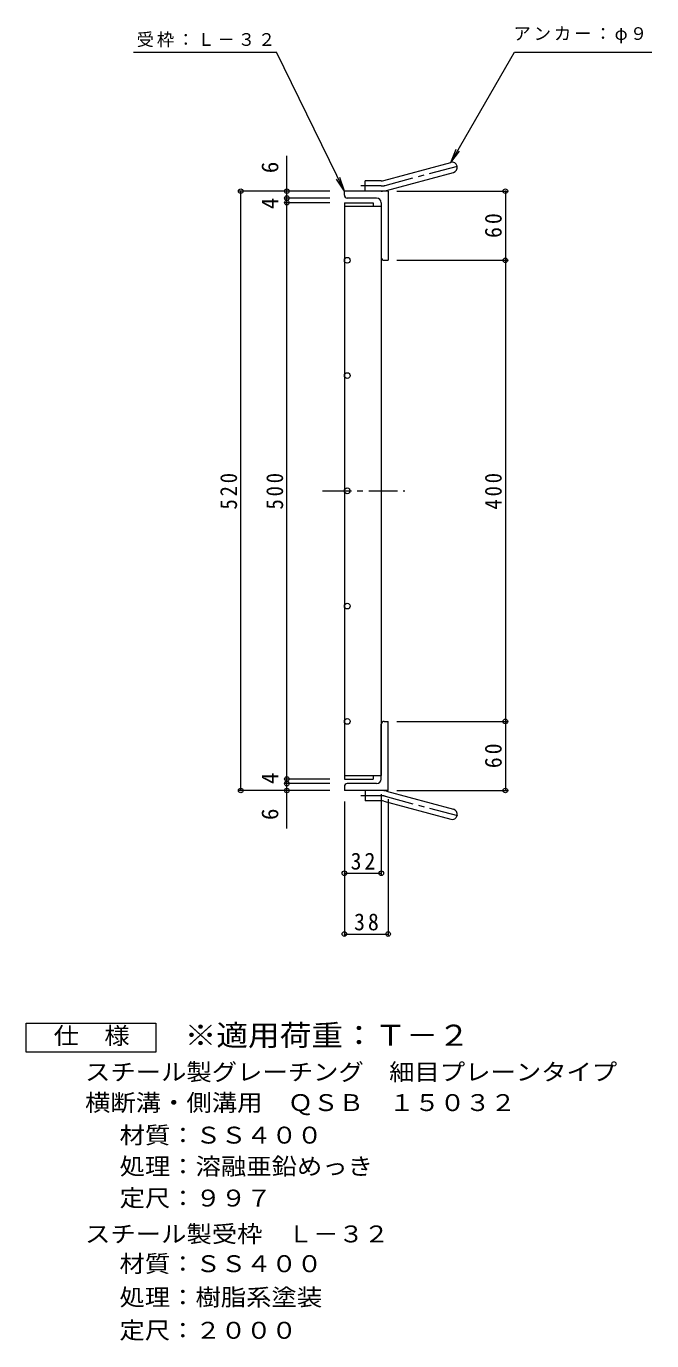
# Model space of a CAD drawing. Units: millimetres, scale not verified. Extents: x -902 to 869, y -687 to 662.
# Drawn here: x 326 to 869, y -550 to 591 of the extents above; entities that cross this region are included whole.
import ezdxf
from ezdxf.enums import TextEntityAlignment as Align

# ---------------------------------------------------------------- set-up
doc = ezdxf.new("R2010")
doc.units = ezdxf.units.MM
doc.header["$LTSCALE"] = 5
doc.header["$PDMODE"] = 32
doc.header["$PDSIZE"] = 4
doc.linetypes.add('CHAIN1', pattern=[8, 5, -1, 1, -1])
for name, color, linetype, lineweight in [('A-1_ピット', 2, 'Continuous', 9), ('A-2_蓋', 3, 'Continuous', 9), ('A-4_寸法', 7, 'Continuous', 9), ('F-4_F-4ﾚｲﾔ', 2, 'Continuous', 9)]:
    doc.layers.add(name, color=color, linetype=linetype, lineweight=lineweight)
doc.layers.add('F-5_F-5ﾚｲﾔ', color=2, linetype='Continuous')
doc.styles.add('ＭＳ ゴシック', font='')
doc.styles.get('ＭＳ ゴシック').set_extended_font_data('MS Gothic')

msp = doc.modelspace()

# ---------------------------------------------------------------- linework, layer by layer
at = {"layer": 'A-1_ピット'}
for p, q in [((636.195, 456.811), (694.386, 472.403)), ((620.05, 447.504), (620.05, 456.504)), ((633.866, 456.504), (620.05, 456.504)), ((638.524, 448.117), (696.715, 463.71)), ((602.05, 444.004), (602.05, 447.504)), ((640.051, 447.504), (602.05, 447.504)), ((640.051, 447.504), (640.051, 387.504)), ((630.051, 441.504), (604.551, 441.504)), ((634.051, 437.504), (634.051, 390.004)), ((636.551, 387.504), (640.051, 387.504)), ((634.051, -62.496), (634.051, -14.996)), ((636.551, -12.496), (640.051, -12.496)), ((640.051, -72.496), (640.051, -12.496)), ((630.051, -66.496), (604.551, -66.496)), ((602.05, -68.996), (602.05, -72.496)), ((640.051, -72.496), (602.05, -72.496)), ((620.05, -72.496), (620.05, -81.496)), ((638.524, -73.11), (696.715, -88.702)), ((633.866, -81.496), (620.05, -81.496)), ((636.195, -81.803), (694.386, -97.395))]:
    msp.add_line(p, q, dxfattribs=at)
at = {"layer": 'A-1_ピット', "linetype": 'CHAIN1'}
for p, q in [((637.359, 452.464), (702.526, 469.925)), ((633.866, 452.004), (616.246, 452.004)), ((633.866, -76.996), (616.246, -76.996)), ((637.359, -77.457), (702.526, -94.918))]:
    msp.add_line(p, q, dxfattribs=at)
at = {"layer": 'A-1_ピット'}
for centre, radius, start, end in [((695.551, 468.056), 4.5, 285.00014, 104.99991), ((633.866, 465.504), 9, 270, 285.00002), ((633.866, 465.504), 18, 270, 285), ((604.551, 444.004), 2.5, 180, 270), ((630.051, 437.504), 4, 0, 90), ((636.551, 390.004), 2.5, 180, 270), ((636.551, -14.996), 2.5, 90, 180), ((604.551, -68.996), 2.5, 90, 180), ((630.051, -62.496), 4, 270, 0), ((633.866, -90.496), 18, 75, 90), ((633.866, -90.496), 9, 74.99998, 90), ((695.551, -93.049), 4.5, 255.00009, 74.99986)]:
    msp.add_arc(centre, radius, start, end, dxfattribs=at)
at = {"layer": 'A-1_ピット', "linetype": 'CHAIN1'}
for centre, start, end in [((633.866, 465.504), 270, 284.99995), ((633.866, -90.496), 75.00005, 90)]:
    msp.add_arc(centre, 13.5, start, end, dxfattribs=at)
at = {"layer": 'A-2_蓋'}
for p, q in [((602.05, 437.504), (602.05, -62.496)), ((602.05, 437.504), (627.05, 437.504)), ((602.05, 434.504), (634.05, 434.504)), ((627.05, 437.504), (627.05, 434.504)), ((634.05, 434.504), (634.05, -59.496)), ((602.05, -59.496), (634.05, -59.496)), ((602.05, -62.496), (627.05, -62.496)), ((627.05, -59.496), (627.05, -62.496))]:
    msp.add_line(p, q, dxfattribs=at)
at = {"layer": 'A-2_蓋', "linetype": 'CHAIN1'}
msp.add_line((583.151, 187.504), (654.438, 187.504), dxfattribs=at)
at = {"layer": 'A-2_蓋'}
for centre in [(604.55, 387.504), (604.55, 287.504), (604.55, 187.504), (604.55, 87.504), (604.55, -12.496)]:
    msp.add_circle(centre, 2.5, dxfattribs=at)
at = {"layer": 'A-4_寸法'}
for p, q in [((418.833, 568.044), (543.132, 568.044)), ((602.05, 447.504), (543.132, 568.044)), ((694.386, 472.403), (749.604, 568.044)), ((749.604, 568.044), (868.834, 568.044)), ((694.386, 472.403), (699.169, 483.951)), ((694.386, 472.403), (701.995, 482.32)), ((552.05, -105.434), (552.05, 478.26)), ((602.05, 447.504), (595.142, 457.922)), ((602.05, 447.504), (598.074, 459.355)), ((589.55, 447.504), (510.55, 447.504)), ((512.05, -72.496), (512.05, 447.504)), ((647.551, 447.504), (743.28, 447.504)), ((741.78, 447.504), (741.78, 387.504)), ((589.55, 441.504), (550.55, 441.504)), ((589.55, 437.504), (550.55, 437.504)), ((647.551, 387.504), (743.28, 387.504)), ((741.78, 387.504), (741.78, -12.496)), ((647.551, -12.496), (743.28, -12.496)), ((741.78, -12.496), (741.78, -72.496)), ((589.55, -62.496), (550.55, -62.496)), ((589.55, -66.496), (550.55, -66.496)), ((589.55, -72.496), (510.55, -72.496)), ((634.05, -75.596), (634.05, -145.788)), ((647.551, -72.496), (743.28, -72.496)), ((602.05, -81.996), (602.05, -198.49)), ((640.051, -79.996), (640.051, -198.49)), ((602.05, -144.288), (634.05, -144.288)), ((602.05, -196.99), (640.051, -196.99))]:
    msp.add_line(p, q, dxfattribs=at)
for p in [(512.05, 447.504), (552.05, 447.504), (741.78, 447.504), (552.05, 441.504), (552.05, 437.504), (741.78, 387.504), (741.78, -12.496), (552.05, -62.496), (552.05, -66.496), (512.05, -72.496), (552.05, -72.496), (741.78, -72.496), (602.05, -144.288), (634.05, -144.288), (602.05, -196.99), (640.051, -196.99)]:
    msp.add_point(p, dxfattribs=at)
at = {"layer": 'F-4_F-4ﾚｲﾔ'}
msp.add_lwpolyline([(325.892, -299.454), (325.892, -274.454), (438.392, -274.454), (438.392, -299.454)], close=True, dxfattribs=at)

# ---------------------------------------------------------------- texts
at = {"layer": 'A-4_寸法', "color": 2, "style": 'ＭＳ ゴシック'}
for s, p in [('6', (549.05, 463.093)), ('4', (549.05, 431.877)), ('4', (549.05, -66.87)), ('6', (549.05, -98.085))]:
    msp.add_text(s, height=14.66, rotation=90, dxfattribs=at).set_placement(p, align=Align.BOTTOM_LEFT)
at = {"layer": 'A-4_寸法', "char_height": 11, "attachment_point": 7, "style": 'ＭＳ ゴシック'}
for s, insert in [('\\T1.17;受枠：Ｌ－３２', (421.74, 572.369)), ('\\T1.17;アンカー：φ９', (748.834, 575.737))]:
    msp.add_mtext(s, dxfattribs=dict(at, insert=insert))
at = {"layer": 'A-4_寸法', "color": 2, "char_height": 14.66, "attachment_point": 7, "rotation": 90, "style": 'ＭＳ ゴシック'}
for s, insert in [('\\T1.27;\\W0.95;60', (738.78, 406.879)), ('\\T1.27;\\W0.9;520', (509.05, 171.254)), ('\\T1.27;\\W0.9;500', (549.05, 171.254)), ('\\T1.27;\\W0.9;400', (738.78, 171.254)), ('\\T1.27;\\W0.95;60', (738.78, -53.121))]:
    msp.add_mtext(s, dxfattribs=dict(at, insert=insert))
at = {"layer": 'A-4_寸法', "color": 2, "char_height": 14.66, "attachment_point": 7, "style": 'ＭＳ ゴシック'}
for s, insert in [('\\T1.27;\\W0.95;32', (607.425, -141.288)), ('\\T1.27;\\W0.95;38', (610.426, -193.99))]:
    msp.add_mtext(s, dxfattribs=dict(at, insert=insert))
at = {"layer": 'F-4_F-4ﾚｲﾔ', "style": 'ＭＳ ゴシック', "width": 1.1}
for s, p in [('仕\u3000様', (349.642, -296.954)), ('スチール製グレーチング\u3000細目プレーンタイプ', (376.937, -328.414)), ('横断溝・側溝用\u3000ＱＳＢ\u3000１５０３２', (376.937, -354.973)), ('材質：ＳＳ４００', (406.914, -383.19)), ('処理：溶融亜鉛めっき', (406.914, -410.243)), ('定尺：９９７', (406.914, -437.78)), ('スチール製受枠\u3000Ｌ－３２', (376.949, -468.923)), ('処理：樹脂系塗装', (406.801, -523.812))]:
    msp.add_text(s, height=14.66, dxfattribs=at).set_placement(p, align=Align.BOTTOM_LEFT)
at = {"layer": 'F-5_F-5ﾚｲﾔ', "color": 3, "style": 'ＭＳ ゴシック', "width": 1.1}
msp.add_text('※適用荷重：Ｔ－２', height=18.33, dxfattribs=at).set_placement((463.392, -299.454), align=Align.BOTTOM_LEFT)
at = {"layer": 'F-5_F-5ﾚｲﾔ', "style": 'ＭＳ ゴシック', "width": 1.1}
for s, p in [('材質：ＳＳ４００', (406.801, -494.73)), ('定尺：２０００', (406.801, -552.509))]:
    msp.add_text(s, height=14.66, dxfattribs=at).set_placement(p, align=Align.BOTTOM_LEFT)

doc.saveas('drawing.dxf')
